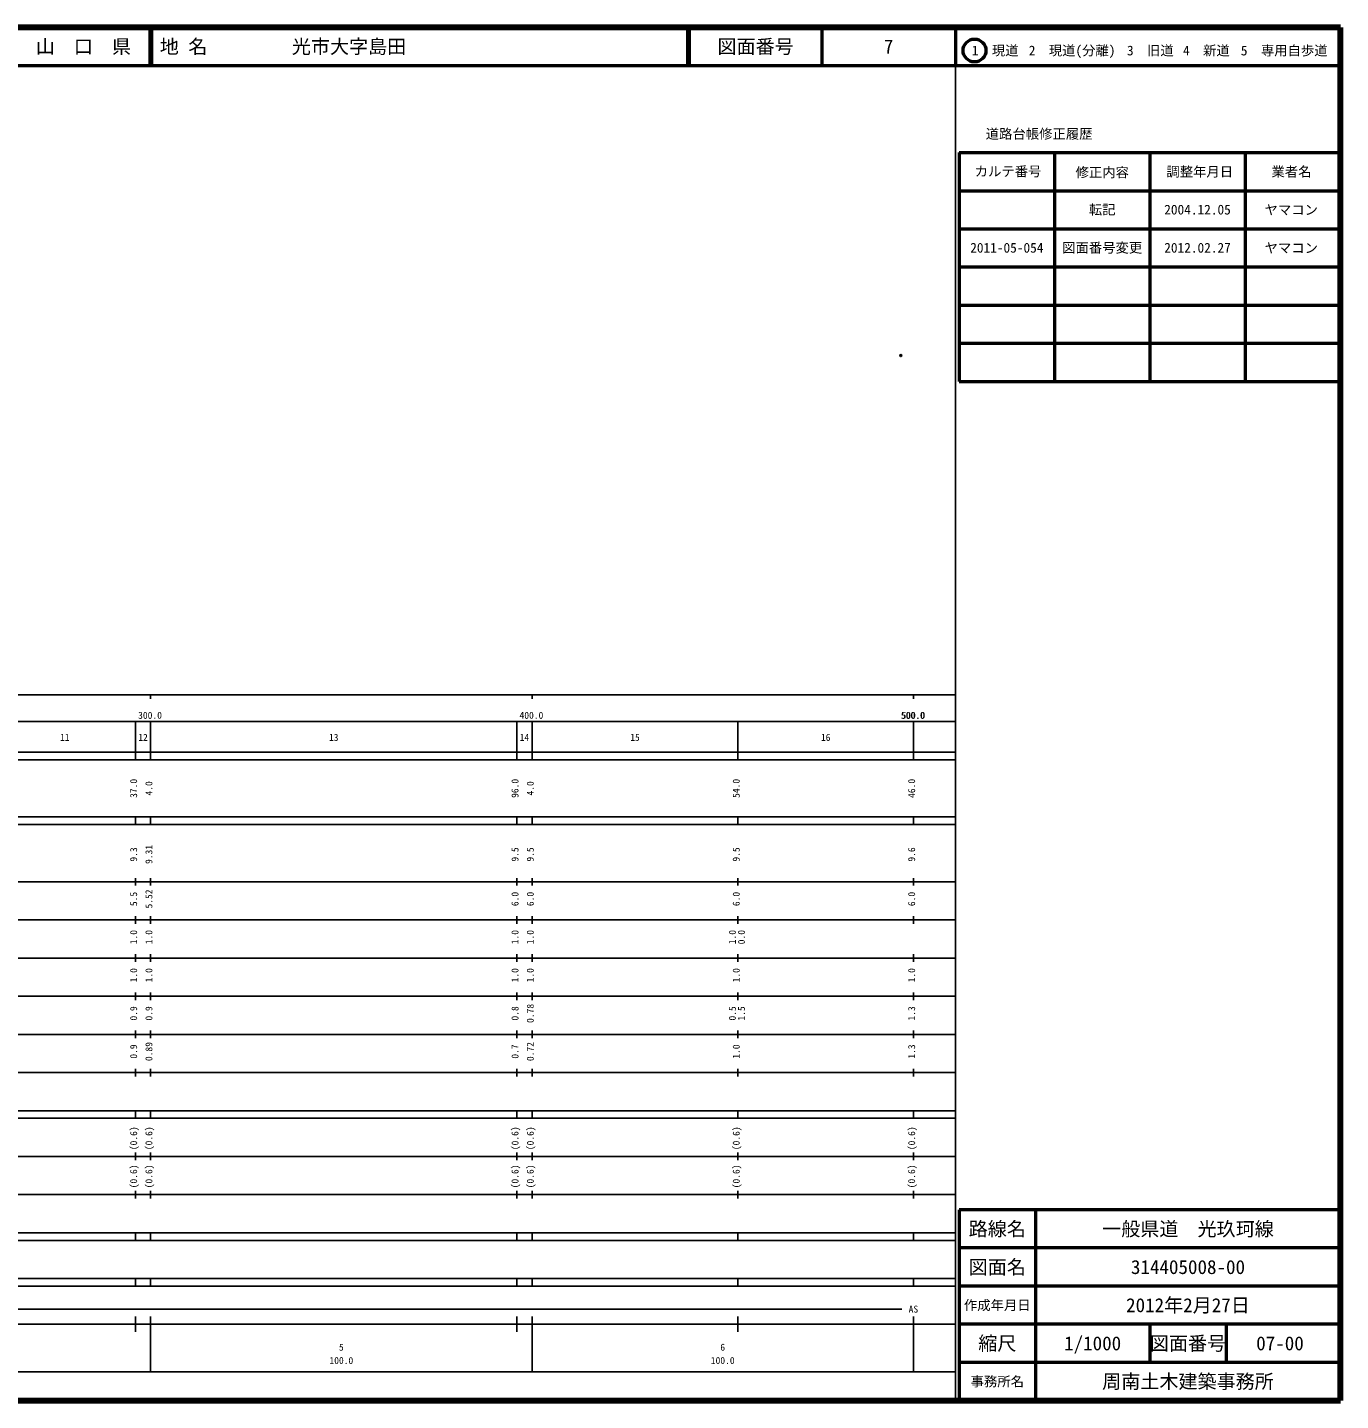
# Model space of a CAD drawing. Units: millimetres on the paper. Extents: x 40 to 680, y 20 to 380.
# Drawn here: x 335.7 to 680, y 20 to 380 of the extents above; entities that cross this region are included whole.
import ezdxf
from ezdxf.enums import TextEntityAlignment as Align

# ---------------------------------------------------------------- set-up
doc = ezdxf.new("R2010")
doc.units = ezdxf.units.MM
doc.header["$PDMODE"] = 32
doc.header["$PDSIZE"] = 0.5
doc.layers.add('M-OTRS', color=6, linetype='Continuous')
doc.layers.add('M-TTL-TXT', color=7, linetype='Continuous')
for name, color, linetype, lineweight in [('M-TTL', 2, 'Continuous', 140), ('M-TTL-BAND', 7, 'Continuous', 25), ('M-TTL-FRAM', 2, 'Continuous', 50), ('M-TTL-LINE', 7, 'Continuous', 50)]:
    doc.layers.add(name, color=color, linetype=linetype, lineweight=lineweight)
doc.styles.add('ＭＳ ゴシック', font='')
doc.styles.get('ＭＳ ゴシック').set_extended_font_data('MS Gothic')

msp = doc.modelspace()

# ---------------------------------------------------------------- linework, layer by layer
at = {"layer": 'M-OTRS'}
msp.add_point((564.677, 293.98), dxfattribs=at)
at = {"layer": 'M-TTL'}
for p, q in [((680, 380), (40, 380)), ((680, 20), (680, 380)), ((40, 20), (680, 20))]:
    msp.add_line(p, q, dxfattribs=at)
at = {"layer": 'M-TTL-BAND'}
for p, q in [((579, 20), (579, 370)), ((40, 205), (579, 205)), ((368, 205), (368, 204)), ((468, 205), (468, 204)), ((568, 205), (568, 204)), ((68, 198), (579, 198)), ((364, 188), (364, 198)), ((368, 188), (368, 198)), ((464, 188), (464, 198)), ((468, 188), (468, 198)), ((522, 188), (522, 198)), ((568, 188), (568, 198)), ((40, 190), (579, 190)), ((40, 188), (579, 188)), ((40, 173), (579, 173)), ((364, 171), (364, 173)), ((368, 171), (368, 173)), ((464, 171), (464, 173)), ((468, 171), (468, 173)), ((522, 171), (522, 173)), ((568, 171), (568, 173)), ((40, 171), (579, 171)), ((40, 156), (579, 156)), ((364, 155), (364, 157)), ((368, 155), (368, 157)), ((464, 155), (464, 157)), ((468, 155), (468, 157)), ((522, 155), (522, 157)), ((568, 155), (568, 157)), ((46, 146), (579, 146)), ((364, 145), (364, 147)), ((368, 145), (368, 147)), ((464, 145), (464, 147)), ((468, 145), (468, 147)), ((522, 145), (522, 147)), ((568, 145), (568, 147)), ((364, 135), (364, 137)), ((368, 135), (368, 137)), ((464, 135), (464, 137)), ((468, 135), (468, 137)), ((522, 135), (522, 137)), ((568, 135), (568, 137)), ((52, 136), (579, 136)), ((46, 126), (579, 126)), ((364, 125), (364, 127)), ((368, 125), (368, 127)), ((464, 125), (464, 127)), ((468, 125), (468, 127)), ((522, 125), (522, 127)), ((568, 125), (568, 127)), ((52, 116), (579, 116)), ((364, 115), (364, 117)), ((368, 115), (368, 117)), ((464, 115), (464, 117)), ((468, 115), (468, 117)), ((522, 115), (522, 117)), ((568, 115), (568, 117)), ((46, 106), (579, 106)), ((364, 105), (364, 107)), ((368, 105), (368, 107)), ((464, 105), (464, 107)), ((468, 105), (468, 107)), ((522, 105), (522, 107)), ((568, 105), (568, 107)), ((40, 96), (579, 96)), ((40, 94), (579, 94)), ((364, 94), (364, 96)), ((368, 94), (368, 96)), ((464, 94), (464, 96)), ((468, 94), (468, 96)), ((522, 94), (522, 96)), ((568, 94), (568, 96)), ((49, 84), (579, 84)), ((364, 83), (364, 85)), ((368, 83), (368, 85)), ((464, 83), (464, 85)), ((468, 83), (468, 85)), ((522, 83), (522, 85)), ((568, 83), (568, 85)), ((40, 74), (579, 74)), ((364, 73), (364, 75)), ((368, 73), (368, 75)), ((464, 73), (464, 75)), ((468, 73), (468, 75)), ((522, 73), (522, 75)), ((568, 73), (568, 75)), ((40, 64), (579, 64)), ((40, 62), (579, 62)), ((364, 62), (364, 64)), ((368, 62), (368, 64)), ((464, 62), (464, 64)), ((468, 62), (468, 64)), ((522, 62), (522, 64)), ((568, 62), (568, 64)), ((40, 52), (579, 52)), ((364, 50), (364, 52)), ((368, 50), (368, 52)), ((464, 50), (464, 52)), ((468, 50), (468, 52)), ((522, 50), (522, 52)), ((568, 50), (568, 52)), ((40, 50), (579, 50)), ((71, 44), (565, 44)), ((40, 40), (579, 40)), ((364, 38), (364, 42)), ((368, 27.5), (368, 42)), ((464, 38), (464, 42)), ((468, 27.5), (468, 42)), ((522, 38), (522, 42)), ((568, 27.5), (568, 42)), ((68, 27.5), (579, 27.5))]:
    msp.add_line(p, q, dxfattribs=at)
at = {"layer": 'M-TTL-FRAM'}
for p, q in [((580, 347.197), (580, 287.197)), ((580, 347.197), (680, 347.197)), ((580, 287.197), (680, 287.197)), ((680, 70), (580, 70)), ((580, 70), (580, 20))]:
    msp.add_line(p, q, dxfattribs=at)
at = {"layer": 'M-TTL-LINE'}
for p, q in [((367.75, 380), (367.75, 370)), ((368.25, 380), (368.25, 370)), ((508.747, 380), (508.747, 370)), ((509.247, 380), (509.247, 370)), ((543.997, 380), (543.997, 370)), ((579, 380), (579, 370)), ((40, 370), (680, 370)), ((605, 347.197), (605, 287.197)), ((630, 347.197), (630, 287.197)), ((655, 347.197), (655, 287.197)), ((580, 337.197), (680, 337.197)), ((580, 327.197), (680, 327.197)), ((580, 317.197), (680, 317.197)), ((580, 307.197), (680, 307.197)), ((580, 297.197), (680, 297.197)), ((600, 70), (600, 20)), ((680, 60), (580, 60)), ((680, 50), (580, 50)), ((680, 40), (580, 40)), ((630, 40), (630, 30)), ((650, 40), (650, 30)), ((680, 30), (580, 30))]:
    msp.add_line(p, q, dxfattribs=at)
msp.add_circle((584.031, 373.958), 3, dxfattribs=at)

# ---------------------------------------------------------------- texts
at = {"layer": 'M-TTL-BAND', "style": 'ＭＳ ゴシック'}
for s, p in [('300.0', (367.844, 198.195)), ('400.0', (467.844, 198.195)), ('500.0', (567.844, 198.195)), ('500.0', (568, 198.195)), ('11', (345.5, 192.405)), ('12', (366, 192.405)), ('13', (416, 192.405)), ('14', (466, 192.405)), ('15', (495, 192.405)), ('16', (545, 192.405)), ('AS', (568, 42.5)), ('5', (418, 32.523)), ('6', (518, 32.523)), ('100.0', (418, 29.033)), ('100.0', (518, 29.033))]:
    msp.add_text(s, height=1.833, dxfattribs=at).set_placement(p, align=Align.BOTTOM_CENTER)
for s, p in [('37.0', (365, 180.5)), ('4.0', (369, 180.5)), ('96.0', (465, 180.5)), ('4.0', (469, 180.5)), ('54.0', (523, 180.5)), ('46.0', (569, 180.5)), ('9.3', (365, 163.174)), ('9.31', (369, 163.174)), ('9.5', (465, 163.174)), ('9.5', (469, 163.174)), ('9.5', (523, 163.174)), ('9.6', (569, 163.174)), ('5.5', (365, 151.5)), ('5.52', (369, 151.5)), ('6.0', (465, 151.5)), ('6.0', (469, 151.5)), ('6.0', (523, 151.5)), ('6.0', (569, 151.5)), ('1.0', (365, 141.5)), ('1.0', (369, 141.5)), ('1.0', (465, 141.5)), ('1.0', (469, 141.5)), ('1.0', (522, 141.5)), ('0.0', (524.37, 141.5)), ('1.0', (365, 131.5)), ('1.0', (369, 131.5)), ('1.0', (465, 131.5)), ('1.0', (469, 131.5)), ('1.0', (523, 131.5)), ('1.0', (569, 131.5)), ('0.9', (365, 121.5)), ('0.9', (369, 121.5)), ('0.8', (465, 121.5)), ('0.78', (469, 121.5)), ('0.5', (522, 121.5)), ('1.5', (524.37, 121.5)), ('1.3', (569, 121.5)), ('0.9', (365, 111.5)), ('0.89', (369, 111.5)), ('0.7', (465, 111.5)), ('0.72', (469, 111.5)), ('1.0', (523, 111.5)), ('1.3', (569, 111.5)), ('(0.6)', (365, 88.764)), ('(0.6)', (369, 88.764)), ('(0.6)', (465, 88.764)), ('(0.6)', (469, 88.764)), ('(0.6)', (523, 88.764)), ('(0.6)', (569, 88.764)), ('(0.6)', (365, 78.764)), ('(0.6)', (369, 78.764)), ('(0.6)', (465, 78.764)), ('(0.6)', (469, 78.764)), ('(0.6)', (523, 78.764)), ('(0.6)', (569, 78.764))]:
    msp.add_text(s, height=1.833, rotation=90, dxfattribs=at).set_placement(p, align=Align.BOTTOM_CENTER)
at = {"layer": 'M-TTL-TXT', "style": 'ＭＳ ゴシック'}
for s, height, p in [('山\u3000口\u3000県', 3.666, (350.375, 375)), ('図面番号', 3.666, (526.622, 375)), ('7', 3.666, (561.497, 375)), ('1\u3000現道', 2.566, (589.448, 373.958)), ('2\u3000現道(分離)', 2.566, (609.619, 373.958)), ('3\u3000旧道', 2.566, (630.121, 373.958)), ('4\u3000新道', 2.566, (644.824, 373.958)), ('5\u3000専用自歩道', 2.566, (665.228, 373.958)), ('道路台帳修正履歴', 2.566, (600.968, 352.113)), ('カルテ番号', 2.566, (592.839, 342.277)), ('修正内容', 2.566, (617.509, 342.023)), ('調整年月日', 2.566, (643.089, 342.197)), ('業者名', 2.566, (667.134, 342.197)), ('転記', 2.566, (617.5, 332.245)), ('2004.12.05', 2.566, (642.5, 332.245)), ('ヤマコン', 2.566, (667.077, 332.189)), ('2011-05-054', 2.566, (592.5, 322.245)), ('図面番号変更', 2.566, (617.5, 322.245)), ('2012.02.27', 2.566, (642.5, 322.245)), ('ヤマコン', 2.566, (667.077, 322.189)), ('路線名', 3.666, (590, 65)), ('路線名', 3.666, (590, 65)), ('一般県道\u3000光玖珂線', 3.666, (640, 65)), ('図面名', 3.666, (590, 55)), ('図面名', 3.666, (590, 55)), ('314405008-00', 3.666, (640, 55)), ('2012年2月27日', 3.666, (640, 45)), ('作成年月日', 2.566, (590, 45)), ('作成年月日', 2.566, (590, 45)), ('縮尺', 3.666, (590, 35)), ('縮尺', 3.666, (590, 35)), ('1/1000', 3.666, (615, 35)), ('図面番号', 3.666, (640, 35)), ('図面番号', 3.666, (640, 35)), ('07-00', 3.666, (664.125, 35)), ('事務所名', 2.566, (590, 25)), ('事務所名', 2.566, (590, 25)), ('周南土木建築事務所', 3.666, (640, 25))]:
    msp.add_text(s, height=height, dxfattribs=at).set_placement(p, align=Align.MIDDLE_CENTER)
for s, p in [('地 名', (370.38, 375)), ('光市大字島田', (405.024, 375))]:
    msp.add_text(s, height=3.666, dxfattribs=at).set_placement(p, align=Align.MIDDLE_LEFT)

doc.saveas('drawing.dxf')
